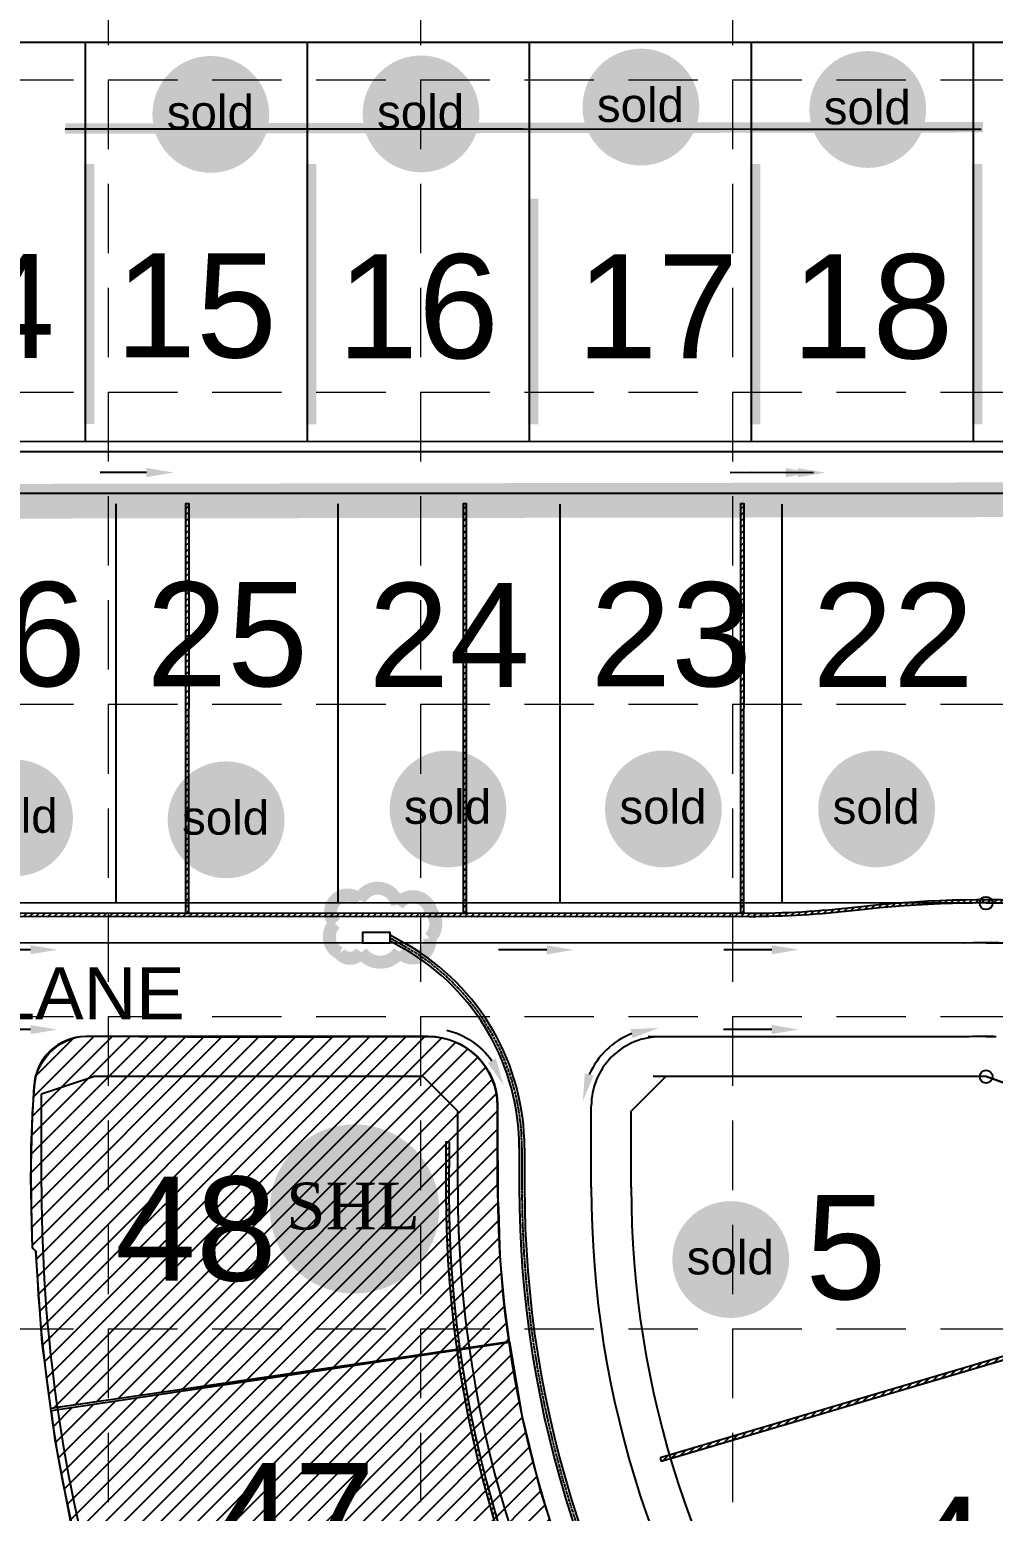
# Model space of a CAD drawing. Header units: inches. Extents: x 2468858 to 2474627, y 7110391 to 7114000.
# Drawn here: x 2472800.2 to 2473078.1, y 7112502.6 to 7112929.7 of the extents above; entities that cross this region are included whole.
import ezdxf
from ezdxf.enums import TextEntityAlignment as Align

# ---------------------------------------------------------------- set-up
doc = ezdxf.new("R2010")
doc.units = ezdxf.units.IN
doc.header["$MEASUREMENT"] = 0
for name, pattern in [('CENTER2', [1.125, 0.75, -0.125, 0.125, -0.125]), ('HIDDEN', [0.375, 0.25, -0.125]), ('PHANTOM2', [3.15, 1.9, -0.25, 0.25, -0.25, 0.25, -0.25])]:
    doc.linetypes.add(name, pattern=pattern)
for name, color, linetype in [('APVMT', 11, 'Continuous'), ('AROW', 250, 'Continuous'), ('BASE', 7, 'Continuous'), ('BDY', 250, 'PHANTOM2'), ('EROSION BLANKET', 84, 'Continuous'), ('ex-pvmt', 7, 'Continuous'), ('ex-row', 1, 'Continuous'), ('FLOW', 250, 'Continuous'), ('fut-apvmt', 157, 'Continuous'), ('fut-arow', 157, 'Continuous'), ('fut-inlets', 157, 'Continuous'), ('fut-lotno', 157, 'Continuous'), ('fut-lots', 157, 'Continuous'), ('fut-pvmt', 157, 'Continuous'), ('fut-srow', 157, 'Continuous'), ('FUTURE', 250, 'Continuous'), ('GRID', 254, 'HIDDEN'), ('LEGEND', 7, 'Continuous'), ('LOT', 250, 'Continuous'), ('LOTNO', 250, 'Continuous'), ('PWall 2', 7, 'Continuous'), ('SODDED LOT', 2, 'Continuous'), ('SROW', 250, 'Continuous'), ('stm-cl', 13, 'CENTER2'), ('stm-pipe', 5, 'Continuous'), ('STRNAMES', 250, 'Continuous'), ('WALL', 21, 'HIDDEN')]:
    doc.layers.add(name, color=color, linetype=linetype)
doc.styles.add('DRHorton', font='dutcheb.ttf')
doc.styles.add('L60', font='simplex', dxfattribs={"width": 0.8, "height": 6})
doc.styles.add('ryland', font='ARIAL.TTF', dxfattribs={"height": 25})
doc.styles.get("Standard").update_dxf_attribs({"font": 'ARIAL.TTF'})
doc.dimstyles.new('Flow', dxfattribs={"dimscale": 100, "dimtxt": 0.18, "dimasz": 0.08, "dimexe": 0.18, "dimexo": 0.0625, "dimgap": 0.015, "dimtad": 1, "dimdec": 4, "dimzin": 0, "dimdsep": 46, "dimtxsty": 'L60', "dimcen": 0, "dimse1": 1, "dimse2": 1, "dimclrd": 7, "dimclrt": 7, "dimadec": 0, "dimazin": 0, "dimtfac": 1, "dimtdec": 4, "dimtofl": 0, "dimtmove": 0, "dimatfit": 3, "dimfxl": 0, "dimtolj": 1, "dimtzin": 0, "dimarcsym": 0})
pattern_1 = [(45, (0, 0), (-2.651650429449553, 2.651650429449553), [])]
pattern_2 = [(45, (0, 0), (-0.8838834764831843, 0.8838834764831844), [])]

# ---------------------------------------------------------------- blocks, each defined once
blk = doc.blocks.new('2d')
at = {"layer": 'FLOW'}
blk.add_arc((0, 0), 22.5, 107.0625714697192, 148.0264912541886, dxfattribs=at)
blk.add_solid([(-17.85358399351571, 11.45151004905892), (-20.29685262129715, 12.43379455823197), (-22.02207183492101, 4.612846420312053)], dxfattribs=at)
blk = doc.blocks.new('2da')
at = {"layer": 'FLOW'}
blk.add_arc((0, 0), 22.5, 112.761885168476, 157.238114831524, dxfattribs=at)
for points in [[(-9.02429649253827, 22.02552034032306), (-8.445801682386445, 19.45651504662055), (-1.02803320635212, 22.47650212392182)], [(-19.45651504662055, 8.445801682388264), (-22.02552034032487, 9.02429649253827), (-22.47650212392364, 1.028033206353939)]]:
    blk.add_solid(points, dxfattribs=at)
blk = doc.blocks.new('1D')
at = {"layer": 'FLOW'}
for p, q in [((7.374988476562976, 11.5), (21.23339298212704, 11.49999999999864)), ((7.374988476562976, -11.5), (21.23339298212704, -11.50000000000227))]:
    blk.add_line(p, q, dxfattribs=at)
for points in [[(7.374988476562976, 10.20000187255755), (7.374988476562976, 12.79999812744245), (-0.4250002880862667, 11.5)], [(7.374988476562976, -12.79999812744245), (7.374988476562976, -10.20000187255755), (-0.4250002880862667, -11.5)]]:
    blk.add_solid(points, dxfattribs=at)
blk = doc.blocks.new('Sold')
h = blk.add_hatch(color=7)
h.paths.add_polyline_path([(38.78496247210744, 18.77409050585028, 1), (0.5207856342430404, 18.77409050585028, 1)])
h.paths.add_polyline_path([(2.416219880599712, 10.89449421479345), (36.58703529336928, 10.89449421479345), (36.58703529336928, 27.85845966292506), (2.416219880599712, 27.85845966292506)], flags=24)
at = {"layer": 'BASE', "color": 7, "style": 'ryland'}
blk.add_text('sold', height=11.12714691139804, dxfattribs=at).set_placement((19.50162758698563, 13.90398517682713), align=Align.CENTER)

msp = doc.modelspace()

# ---------------------------------------------------------------- hatches: boundary and pattern name
h = msp.add_hatch(color=162)
h.paths.add_polyline_path([(2472918.284350692, 7112589.760281762, 1), (2472869.497525227, 7112589.760281762, 1)])
h.paths.add_polyline_path([(2472871.914203892, 7112579.713796492), (2472915.481993539, 7112579.713796492), (2472915.481993539, 7112601.342852437), (2472871.914203892, 7112601.342852437)], flags=24)
at = {"layer": 'PWall 2'}
h = msp.add_hatch(dxfattribs=at)
h.set_pattern_fill('ANSI31', color=4, scale=10, style=0)
h.set_pattern_definition(pattern_2)
edge = h.paths.add_edge_path()
edge.add_arc((2472507.177448912, 7112743.050255163), 49.00000000171636, 107.6534885068534, 179.9854054635432)
edge.add_line((2472458.177450499, 7112743.062736575), (2472458.161347561, 7112679.845217112))
edge.add_line((2472458.161347561, 7112679.845217112), (2472472.322422282, 7112675.12085059))
edge.add_line((2472472.322422282, 7112675.12085059), (2473007.655233062, 7112674.984489168))
edge.add_arc((2473006.866469885, 7112948.98335363), 273.9999997694019, 270.1649374580791, 276.5483261259604)
edge.add_arc((2473075.892736628, 7112352.965429335), 326.0019165330911, 76.86912785355912, 96.6547165427408, ccw=False)
edge.add_line((2473149.95257176, 7112670.443602448), (2473162.294892505, 7112677.082194151))
edge.add_line((2473162.294892505, 7112677.082194151), (2473194.571569189, 7112768.879728828))
edge.add_line((2473194.571569189, 7112768.879728828), (2473194.788556803, 7112784.409119134))
edge.add_line((2473194.788556803, 7112784.409119134), (2473195.788459199, 7112784.395147791))
edge.add_line((2473195.788459199, 7112784.395147791), (2473195.569187256, 7112768.702272372))
edge.add_line((2473195.569187256, 7112768.702272372), (2473163.109774062, 7112676.385019966))
edge.add_line((2473163.109774062, 7112676.385019966), (2473150.093145028, 7112669.383736555))
edge.add_arc((2473075.892736629, 7112352.965429335), 325.0019165333204, 76.80254631002096, 96.65487994470413)
edge.add_arc((2473006.866469887, 7112948.98335363), 274.999999769135, 270.1646107383839, 276.54851988757173, ccw=False)
edge.add_line((2473007.656543626, 7112673.984488802), (2472472.159889904, 7112674.120891958))
edge.add_line((2472472.159889904, 7112674.120891958), (2472457.161164, 7112679.124712639))
edge.add_line((2472457.161164, 7112679.124712639), (2472457.177450532, 7112743.062991299))
edge.add_arc((2472507.177448912, 7112743.050255163), 50.00000000205603, 107.65348850650241, 179.9854054629333, ccw=False)
edge.add_line((2472492.014468384, 7112790.695653909), (2472492.317727995, 7112789.742745933))
h = msp.add_hatch(dxfattribs=at)
h.set_pattern_fill('ANSI31', color=4, scale=10, style=0)
h.set_pattern_definition([(45, (701.12097054068, 474.8214239785448), (-0.8838834764831843, 0.8838834764831844), [])])
h.paths.add_polyline_path([(2472845.160132526, 7112675.025880358), (2472846.160132493, 7112675.025625635), (2472846.19018977, 7112793.025621806), (2472845.190189803, 7112793.025876529)])
h = msp.add_hatch(dxfattribs=at)
h.set_pattern_fill('ANSI31', color=4, scale=10, style=0)
h.set_pattern_definition([(45, (781.1209679455496, 474.8010461619124), (-0.8838834764831843, 0.8838834764831844), [])])
h.paths.add_polyline_path([(2472925.160129931, 7112675.005502542), (2472926.160129898, 7112675.005247818), (2472926.190187175, 7112793.00524399), (2472925.190187207, 7112793.005498712)])
h = msp.add_hatch(dxfattribs=at)
h.set_pattern_fill('ANSI31', color=4, scale=10, style=0)
h.set_pattern_definition([(45, (861.1209653504193, 474.78066834528), (-0.8838834764831843, 0.8838834764831844), [])])
h.paths.add_polyline_path([(2473005.160127336, 7112674.985124725), (2473006.160127303, 7112674.984870002), (2473006.19018458, 7112792.984866173), (2473005.190184612, 7112792.985120895)])
h = msp.add_hatch(dxfattribs=at)
h.set_pattern_fill('ANSI31', color=4, scale=10, style=0)
h.set_pattern_definition(pattern_2)
edge = h.paths.add_edge_path()
edge.add_line((2472921.221647383, 7112609.006503626), (2472920.221647415, 7112609.006758348))
edge.add_line((2472920.221647415, 7112609.006758348), (2472920.217901226, 7112594.299835013))
edge.add_arc((2473246.217890499, 7112594.216795363), 325.9999998490752, 179.9854054553048, 216.1598499126588)
edge.add_line((2472983.013972612, 7112401.863741031), (2472983.821346593, 7112402.453781075))
edge.add_arc((2473246.21789065, 7112594.216795412), 325.0000000010137, 179.9854054639178, 216.1598499039686, ccw=False)
edge.add_line((2472921.217901193, 7112594.299580291), (2472921.221647383, 7112609.006503626))
h = msp.add_hatch(dxfattribs=at)
h.set_pattern_fill('ANSI31', color=4, scale=10, style=0)
h.set_pattern_definition(pattern_2)
h.paths.add_polyline_path([(2472981.969762932, 7112518.054942346), (2472982.253169442, 7112517.095942477), (2473096.375115926, 7112550.821601403), (2473096.091709416, 7112551.780601272)])
at = {"layer": 'SODDED LOT'}
h = msp.add_hatch(dxfattribs=at)
h.set_pattern_fill('ANSI31', color=256, scale=30, style=0)
h.set_pattern_definition(pattern_1)
h.paths.add_polyline_path([(2473645.389732527, 7113690.662114829), (2473644.980261281, 7113704.579298063), (2473380.054956657, 7113706.216613738), (2473375.550821241, 7113692.299430504), (2473381.692825544, 7113694.755404015), (2473634.334105463, 7113693.936746178)])
h.paths.add_polyline_path([(2473661.809035309, 7113026.940515365), (2473687.470569496, 7113025.60790142), (2473728.462364588, 7113019.277967558), (2473771.120504986, 7113012.614889023), (2473800.781245369, 7113000.621337084), (2473816.111506274, 7112991.959328819), (2473817.619227148, 7112992.300124087), (2473826.575664139, 7112958.986996626), (2473778.330737143, 7112869.434752566), (2473754.227276703, 7112818.273463425), (2473704.86338264, 7112707.307095521), (2473675.949419809, 7112628.519839324), (2473649.367239338, 7112551.597371821), (2473609.353558484, 7112401.128993845), (2473621.993643042, 7112397.241045596), (2473660.238003101, 7112541.41898547), (2473686.990365984, 7112623.568564006), (2473721.047678514, 7112713.975947259), (2473756.535975297, 7112795.800357839), (2473776.214982778, 7112842.137003127), (2473803.694870643, 7112892.799998729), (2473821.263967139, 7112931.75420674), (2473838.193511305, 7112953.920266058), (2473843.824646424, 7112970.357589094), (2473841.572192376, 7112984.993566972), (2473834.364358742, 7112995.80167317), (2473821.750641833, 7113003.45741653), (2473803.505805903, 7113011.563496179), (2473780.756061879, 7113020.119912117), (2473754.177165291, 7113027.775655476), (2473717.912745276, 7113032.729363472), (2473683.74981727, 7113037.761860267), (2473675.215761692, 7113037.54026622), (2473668.455002985, 7113034.659614121), (2473663.024249125, 7113029.009084909)])
h.paths.add_polyline_path([(2473971.464658855, 7113199.839788438), (2473953.302563901, 7113211.943771617), (2473941.194500598, 7113192.085680273), (2473861.097211496, 7113065.572481684), (2473810.525347476, 7113087.499865325), (2473761.172093838, 7113101.509023178), (2473720.95832148, 7113106.990869088), (2473697.201214122, 7113110.438458554), (2473674.116111585, 7113113.73521317), (2473679.512626134, 7113105.343470139), (2473686.707984233, 7113099.948777562), (2473703.497142397, 7113097.551135438), (2473742.471973274, 7113092.15644286), (2473787.442933217, 7113083.165282688), (2473826.417764094, 7113069.978255408), (2473851.001878775, 7113058.589461925), (2473862.394522389, 7113053.194769348), (2473874.386780521, 7113053.494473512), (2473885.779424136, 7113058.289757762), (2473895.972838718, 7113069.678551245), (2473937.945742176, 7113137.711634419), (2473969.870961414, 7113198.612899031)])
h.paths.add_polyline_path([(2474189.416848989, 7113705.551672944), (2474212.712554675, 7113695.293942509), (2474173.054402458, 7113585.508445853), (2474125.455321901, 7113471.585122614), (2474078.43520281, 7113374.029138847), (2473995.236334419, 7113231.37643518), (2473980.717756049, 7113211.838787461), (2473961.731921558, 7113224.119598124), (2474019.247830035, 7113316.225651658), (2474060.011540129, 7113393.259801997), (2474123.11153083, 7113524.999362424), (2474155.499133685, 7113608.173918095)])
h.paths.add_polyline_path([(2472149.873040067, 7113580.614364911), (2472139.148570076, 7113587.251089433), (2472148.340979824, 7113599.503492412), (2472129.956160329, 7113617.371573845), (2472301.037052448, 7113620.945195421), (2472421.049006891, 7113670.46532596), (2472435.85899769, 7113657.702404355), (2472418.495562422, 7113656.681375915), (2472386.322136353, 7113644.428972937), (2472349.55251346, 7113630.645014077), (2472301.037052448, 7113613.797961084), (2472253.542959565, 7113608.182273815), (2472206.048850584, 7113607.671755188), (2472182.046466134, 7113606.650726748), (2472168.768551675, 7113602.566586546), (2472156.001313231, 7113590.314183568)])
h.paths.add_polyline_path([(2472770.944190936, 7113693.310005479), (2472783.830598921, 7113696.401701207), (2473029.187968581, 7113695.371135965), (2473046.198032273, 7113689.703022722), (2473045.682575309, 7113705.676788392), (2472771.459647899, 7113707.222640663)])
h.paths.add_polyline_path([(2472613.25566626, 7113048.108286493), (2472742.648741046, 7113047.886798215), (2472742.87030657, 7112984.098059427), (2472740.21153638, 7112975.017022381), (2472732.235258004, 7112966.821947263), (2472722.708037058, 7112964.607055664), (2472628.32199311, 7112964.828543942), (2472620.345698637, 7112967.707900377), (2472615.692870926, 7112974.131069267), (2472614.141928356, 7112982.326153199), (2472613.25566626, 7112995.17249098)])
h.paths.add_polyline_path([(2471336.502572813, 7111475.409809669), (2471335.525215156, 7111275.421962208), (2470491.65566758, 7111254.319009608), (2470479.591502068, 7111328.940815985), (2470466.019325927, 7111461.601797266), (2470553.434748502, 7111470.895737706), (2470638.396353825, 7111473.121047513)])
h.paths.add_polyline_path([(2473446.669957869, 7112356.475347456), (2473471.901222884, 7112308.470748853), (2473532.944617408, 7112257.211597308), (2473501.202056119, 7112186.425154553), (2473329.466624929, 7112103.434151486), (2473116.221671941, 7112035.902252859), (2473103.199095489, 7112106.688704428), (2473072.634820429, 7112126.647161367), (2472815.113577552, 7111934.940749092), (2472802.328841163, 7111780.662735707), (2472622.312020224, 7111675.221525958), (2472617.639440922, 7111803.674150622), (2472501.02186258, 7111721.103260465), (2472320.823848562, 7111594.383918859), (2472182.918964897, 7111519.021362038), (2472068.917578947, 7111484.097246471), (2471932.851412254, 7111463.87801703), (2471923.657763002, 7111337.048341138), (2471693.816274129, 7111327.857780699), (2471696.080720789, 7111477.568776118), (2471836.918788149, 7111477.568776118), (2471858.778358393, 7111468.515732496), (2471876.578292554, 7111467.891380405), (2471898.125588052, 7111477.880952163), (2471906.24486022, 7111490.367923471), (2471909.367655969, 7111504.103581333), (2471908.118540889, 7111517.839248009), (2471903.746613962, 7111528.765339089), (2471899.686993976, 7111538.754910847), (2471899.784287061, 7111997.707666175), (2471902.817580898, 7112006.804471558), (2471908.608402881, 7112013.144673789), (2471915.226505843, 7112016.452595808), (2471926.256650618, 7112016.452595808), (2472502.649622258, 7112016.183062139), (2472510.043268945, 7112014.973606925), (2472516.227046173, 7112010.270138641), (2472519.856654546, 7112006.238600693), (2472597.233053336, 7111900.261805157), (2472601.632957659, 7111894.002533538), (2472601.971406885, 7111890.788304878), (2472601.971406885, 7111885.882386665), (2472602.140639546, 7111880.638123489), (2472603.494452546, 7111873.533002687), (2472605.525163997, 7111864.059502408), (2472610.940432095, 7111855.262674425), (2472618.724860869, 7111847.650040586), (2472625.66315853, 7111842.744122374), (2472634.124501853, 7111839.529902527), (2472648.17031374, 7111837.161523051), (2472661.031561385, 7111839.360725639), (2472670.846717708, 7111843.928307705), (2472681.248111553, 7111852.179554768), (2472689.31751377, 7111863.682023061), (2472693.243782347, 7111876.126810323), (2472698.537852622, 7111882.815669956), (2472979.470702941, 7112088.657853922), (2473047.701133173, 7112135.28063855), (2473102.112741889, 7112161.182180669), (2473168.61581742, 7112185.356962128), (2473235.478462052, 7112199.354265083), (2473286.974207946, 7112219.373627111), (2473338.946776884, 7112250.355984651), (2473378.045397276, 7112286.581494795), (2473406.654136052, 7112322.330358708), (2473434.970834597, 7112369.644376445)])
h.paths.add_polyline_path([(2469394.724905486, 7112321.676320895), (2469408.624455795, 7112317.353478573), (2469404.609023354, 7112306.546368362), (2469398.27700456, 7112300.525261207), (2469390.555033954, 7112297.128740351), (2469383.91413698, 7112297.746287995), (2469371.404554579, 7112301.14280885), (2469261.633598829, 7112337.75058437), (2469252.632829416, 7112344.02173733), (2469246.905061208, 7112352.883145862), (2469243.904799371, 7112361.062910974), (2469244.313932571, 7112369.379003008), (2469247.041438941, 7112379.876369851), (2469254.132952285, 7112392.282348847), (2469258.633353089, 7112404.824654765), (2469259.860720493, 7112413.958725954), (2469268.320051632, 7112441.055400455), (2469285.096009874, 7112497.600902268), (2469297.506818222, 7112549.941326289), (2469306.039247956, 7112604.220294979), (2469344.047345504, 7112603.832582519), (2469331.636537156, 7112539.473248536), (2469306.039247956, 7112437.894047284), (2469285.483846126, 7112378.574895947), (2469297.11898197, 7112353.373947457)])
h.paths.add_polyline_path([(2469215.249860867, 7111699.106633643), (2469133.159785945, 7111698.798917507), (2469133.122198361, 7111837.419818805), (2469136.778737795, 7111854.071763973), (2469131.497062569, 7111869.09912977), (2469132.541562757, 7111935.145816794), (2469148.787656804, 7112051.428643761), (2469175.431265205, 7112146.923470601), (2469214.079204837, 7112259.785767239), (2469218.218491184, 7112266.725430682), (2469223.725257278, 7112271.91577831), (2469228.760029568, 7112275.218729204), (2469234.8961422, 7112277.106125937), (2469242.605637269, 7112277.420690591), (2469249.213759802, 7112276.005145244), (2469256.451228871, 7112274.117739696), (2469362.495975355, 7112239.200851651), (2469368.946761254, 7112235.111484717), (2469372.093493935, 7112231.493969169), (2469374.61088008, 7112225.045354115), (2469375.554899885, 7112217.023898166), (2469372.565503838, 7112206.800489645), (2469260.699317991, 7112244.705763931), (2469237.570864979, 7112231.808533822), (2469223.882593913, 7112159.458214063), (2469213.797885519, 7112077.451070585), (2469211.78526762, 7111997.375764284), (2469212.590317999, 7111919.312397252)])
edge = h.paths.add_edge_path()
edge.add_line((2469946.693352725, 7111538.54450183), (2469944.938068919, 7111523.504258705))
edge.add_line((2469944.938068919, 7111523.504258705), (2469929.501468153, 7111368.536078713))
edge.add_line((2469929.501468153, 7111368.536078713), (2469627.824585896, 7111363.407253159))
edge.add_line((2469627.824585896, 7111363.407253159), (2469640.137924086, 7111528.555502986))
edge.add_line((2469640.137924086, 7111528.555502986), (2469611.098240044, 7111528.957837955))
edge.add_line((2469611.098240044, 7111528.957837955), (2469563.639690367, 7111542.057650204))
edge.add_line((2469563.639690367, 7111542.057650204), (2469395.722320586, 7111608.84997947))
edge.add_line((2469395.722320586, 7111608.84997947), (2469312.312575388, 7111524.841385443))
edge.add_line((2469312.312575388, 7111524.841385443), (2469259.937199554, 7111580.219713042))
edge.add_line((2469259.937199554, 7111580.219713042), (2469329.015193574, 7111646.449177034))
edge.add_line((2469329.015193574, 7111646.449177034), (2469327.644462137, 7111656.688979689))
edge.add_line((2469327.644462137, 7111656.688979689), (2469327.34236099, 7111668.014065214))
edge.add_line((2469327.34236099, 7111668.014065214), (2469328.701824201, 7111676.31913087))
edge.add_line((2469328.701824201, 7111676.31913087), (2469331.571809244, 7111684.926192343))
edge.add_line((2469331.571809244, 7111684.926192343), (2469335.650214973, 7111692.023248289))
edge.add_line((2469335.650214973, 7111692.023248289), (2469336.858635659, 7111699.724304683))
edge.add_line((2469336.858635659, 7111699.724304683), (2469350.604390777, 7111699.875306998))
edge.add_line((2469350.604390777, 7111699.875306998), (2469349.093868944, 7111695.194270473))
edge.add_line((2469349.093868944, 7111695.194270473), (2469344.260202298, 7111688.248216842))
edge.add_line((2469344.260202298, 7111688.248216842), (2469339.879679325, 7111679.792157685))
edge.add_arc((2469382.622613292, 7111662.984783349), 45.92870819232868, 158.5342579015488, 290.6103541808063)
edge.add_arc((2469402.887360178, 7111601.899039513), 18.5547117138763, 61.36080111762749, 102.75749779923768, ccw=False)
edge.add_line((2469411.780492812, 7111618.183680091), (2469554.002781286, 7111560.868790985))
edge.add_line((2469554.002781286, 7111560.868790985), (2469580.433838745, 7111552.504944425))
edge.add_line((2469580.433838745, 7111552.504944425), (2469597.927792269, 7111547.752760883))
edge.add_line((2469597.927792269, 7111547.752760883), (2469618.844453434, 7111543.76092142))
edge.add_line((2469618.844453434, 7111543.76092142), (2469652.775771097, 7111539.882862535))
edge.add_line((2469652.775771097, 7111539.882862535), (2469702.998577661, 7111539.882862535))
edge.add_line((2469702.998577661, 7111539.882862535), (2469903.741159914, 7111540.586038681))
edge.add_line((2469903.741159914, 7111540.586038681), (2469929.647166319, 7111539.769460959))
edge.add_line((2469929.647166319, 7111539.769460959), (2469946.693352725, 7111538.54450183))
at = {"layer": 'SODDED LOT', "linetype": 'Continuous', "ltscale": 300}
h = msp.add_hatch(dxfattribs=at)
h.set_pattern_fill('ANSI31', color=256, scale=30, style=0)
h.set_pattern_definition(pattern_1)
h.paths.add_polyline_path([(2473499.250884448, 7113199.920769706), (2473457.182810623, 7113199.920769706), (2473369.804848279, 7113199.895742773), (2473369.80642898, 7113163.472679074), (2473369.638394347, 7113150.651434059), (2473369.190281332, 7113137.494265215), (2473383.305531386, 7113137.214328689), (2473498.586990355, 7113130.68038028), (2473498.819508258, 7113138.969907672), (2473499.245785915, 7113153.186059828), (2473499.298351946, 7113199.868729575)])
h.paths.add_polyline_path([(2472496.752873851, 7112937.5881522), (2472496.342294716, 7112808.985320765), (2472417.216827295, 7112809.159385161), (2472416.220738202, 7112808.080767415), (2472368.18536607, 7112808.10205848), (2472368.129514662, 7112937.636625509)])
h.paths.add_polyline_path([(2473204.750021788, 7112780.682216627), (2473205.328728537, 7112780.103765662), (2473207.478217388, 7112775.80668928), (2473208.056924137, 7112771.261710172), (2473206.899510639, 7112766.303554218), (2473199.012203961, 7112743.845257646), (2473182.985871841, 7112698.170570697), (2473174.992704738, 7112675.135200867), (2473173.617061628, 7112671.560144345), (2473171.085895661, 7112666.005044037), (2473167.729340729, 7112662.099971764), (2473163.712487022, 7112659.734930732), (2473158.925274413, 7112657.479894949), (2473154.908420706, 7112656.874878753), (2473147.204847182, 7112658.029904296), (2473130.036908567, 7112661.60496927), (2473111.968745679, 7112664.297101595), (2473092.755489457, 7112665.919144431), (2473081.142704811, 7112666.294793555), (2473081.142704811, 7112680.419281712), (2473081.207978433, 7112794.916642416), (2473152.46662629, 7112795.049485483), (2473194.525215914, 7112785.045887812), (2473200.839865346, 7112783.274934296), (2473204.746767405, 7112780.822852612)])
h.paths.add_polyline_path([(2472761.261638986, 7112788.675131323), (2472761.267016466, 7112666.570554698), (2472633.089011817, 7112666.557732726), (2472633.189572245, 7112788.465795938), (2472761.260523198, 7112788.695129204)])
edge = h.paths.add_edge_path()
edge.add_line((2472938.466409251, 7112551.460824391), (2472913.506672344, 7112547.829062128))
edge.add_line((2472913.506672344, 7112547.829062128), (2472806.366268931, 7112532.294038731))
edge.add_line((2472806.366268931, 7112532.294038731), (2472804.621470331, 7112545.521715743))
edge.add_line((2472804.621470331, 7112545.521715743), (2472803.872543864, 7112551.131518625))
edge.add_line((2472803.872543864, 7112551.131518625), (2472802.050104988, 7112577.566249307))
edge.add_line((2472802.050104988, 7112577.566249307), (2472801.032939892, 7112578.540609293))
edge.add_line((2472801.032939892, 7112578.540609293), (2472800.547819895, 7112598.669854256))
edge.add_line((2472800.547819895, 7112598.669854256), (2472801.025206859, 7112617.280037863))
edge.add_line((2472801.025206859, 7112617.280037863), (2472801.598086713, 7112625.010419092))
edge.add_arc((2472817.342486338, 7112623.843639719), 15.78757402729651, 87.19165958542669, 175.7616958682836, ccw=False)
edge.add_line((2472818.116001104, 7112639.61225312), (2472859.17210135, 7112639.325943643))
edge.add_line((2472859.17210135, 7112639.325943643), (2472915.187065159, 7112639.45430705))
edge.add_arc((2472915.232669104, 7112619.553749297), 19.90061000543274, 0.49829362806252675, 90.13129828110442, ccw=False)
edge.add_line((2472935.132526519, 7112619.726820023), (2472935.128326815, 7112607.80241151))
edge.add_line((2472935.128326815, 7112607.80241151), (2472935.199210372, 7112599.582707657))
edge.add_line((2472935.199210372, 7112599.582707657), (2472935.233381392, 7112592.458416054))
edge.add_line((2472935.233381392, 7112592.458416054), (2472935.35604063, 7112589.791691012))
edge.add_line((2472935.35604063, 7112589.791691012), (2472935.708877714, 7112578.971155388))
edge.add_line((2472935.708877714, 7112578.971155388), (2472935.920412597, 7112574.701202083))
edge.add_line((2472935.920412597, 7112574.701202083), (2472937.065707393, 7112562.271994988))
edge.add_line((2472937.065707393, 7112562.271994988), (2472938.483719468, 7112551.418817008))
edge.add_line((2472938.483719468, 7112551.418817008), (2472938.466409251, 7112551.460824391))
edge = h.paths.add_edge_path()
edge.add_line((2471965.290372266, 7112666.771801337), (2471945.841793173, 7112666.771801337))
edge.add_line((2471945.841793173, 7112666.771801337), (2471905.019357613, 7112666.694362374))
edge.add_line((2471905.019357613, 7112666.694362374), (2471897.751050041, 7112666.758649729))
edge.add_arc((2471897.931389513, 7112687.147772066), 20.38991986258097, 177.7513421682232, 269.4932385508123, ccw=False)
edge.add_line((2471877.557170793, 7112687.947799292), (2471877.663945544, 7112711.496715721))
edge.add_line((2471877.663945544, 7112711.496715721), (2471877.727421505, 7112779.916811677))
edge.add_arc((2471893.317249539, 7112779.765574075), 15.5905615974897, 97.98937836270551, 179.4441885804615, ccw=False)
edge.add_line((2471891.150324863, 7112795.204811375), (2471965.406631217, 7112795.30773369))
edge.add_line((2471965.406631217, 7112795.30773369), (2471965.148512169, 7112781.891699628))
edge.add_line((2471965.148512169, 7112781.891699628), (2471965.336878946, 7112666.734324328))
edge.add_line((2471965.336878946, 7112666.734324328), (2471965.290372266, 7112666.771801337))
h.paths.add_polyline_path([(2471738.973153136, 7112489.180897773), (2471738.907910509, 7112362.111335826), (2471849.679306307, 7112338.95049324), (2471850.881010405, 7112344.249737312), (2471852.259427489, 7112347.676584686), (2471854.344727514, 7112352.375249961), (2471858.621342957, 7112358.663687613), (2471863.528161883, 7112363.849038429), (2471867.323919021, 7112368.057400626), (2471869.112713777, 7112372.113124729), (2471869.602529385, 7112376.403938038), (2471868.901054919, 7112381.049075596), (2471865.349903391, 7112390.821387546), (2471846.062571218, 7112438.24578766), (2471845.043763434, 7112441.106836997), (2471843.830916949, 7112445.422668788), (2471843.73388985, 7112450.708347096), (2471844.672670811, 7112455.185252268), (2471852.535523128, 7112477.256751278), (2471854.390381855, 7112482.342095784), (2471857.040177824, 7112487.586366815), (2471854.766573011, 7112488.989278179), (2471738.9944306, 7112489.187270725)])
h.paths.add_polyline_path([(2472036.20761987, 7112493.126650435), (2472036.177942998, 7112488.528566218), (2472036.170024, 7112358.635685508), (2471963.208280133, 7112358.716251781), (2471962.064968961, 7112493.205069852), (2472036.254374503, 7112493.204182372)])
h.paths.add_polyline_path([(2472258.222467441, 7112493.119559048), (2472258.222467441, 7112487.976705843), (2472259.242871422, 7112358.603854561), (2472333.101972606, 7112358.583949654), (2472332.220096853, 7112493.109898195), (2472258.222405453, 7112493.119068821)])
h.paths.add_polyline_path([(2472440.06873145, 7112320.105355661), (2472440.007951977, 7112331.649449443), (2472366.161248442, 7112331.563871021), (2472366.004418185, 7112197.033578056), (2472440.078882025, 7112197.064775088), (2472440.043254282, 7112203.012192238), (2472440.113053045, 7112320.02093519)])
h.paths.add_polyline_path([(2472303.287812336, 7113176.063170855), (2472269.95566425, 7113176.063170855), (2472173.809464796, 7113176.043333566), (2472173.842427044, 7113112.039582842), (2472193.898769876, 7113112.039582842), (2472303.222740177, 7113112.102247377), (2472303.272873169, 7113175.98742233)])
h.paths.add_polyline_path([(2472005.287852777, 7113112.169247885), (2471995.422981642, 7113112.169247885), (2471872.78353361, 7113112.166931986), (2471872.841136185, 7113048.017009092), (2471896.4889384, 7113048.196533603), (2472005.209918058, 7113048.148043389), (2472005.347315, 7113112.227770847)])
edge = h.paths.add_edge_path()
edge.add_line((2472807.607475037, 7112126.621030497), (2472816.958866554, 7112133.329068659))
edge.add_line((2472816.958866554, 7112133.329068659), (2472856.163315963, 7112079.662134737))
edge.add_line((2472856.163315963, 7112079.662134737), (2472864.149757341, 7112068.758716941))
edge.add_arc((2472848.686809846, 7112055.909191599), 20.10505027937197, -53.27134564890298, 39.72617804194982, ccw=False)
edge.add_line((2472860.710153659, 7112039.795462972), (2472849.328910602, 7112031.379626055))
edge.add_line((2472849.328910602, 7112031.379626055), (2472763.808921896, 7111968.934907094))
edge.add_line((2472763.808921896, 7111968.934907094), (2472748.845223249, 7111988.432486106))
edge.add_line((2472748.845223249, 7111988.432486106), (2472705.952612796, 7112047.15078673))
edge.add_line((2472705.952612796, 7112047.15078673), (2472698.750772119, 7112048.295441437))
edge.add_line((2472698.750772119, 7112048.295441437), (2472694.755412836, 7112049.389230864))
edge.add_line((2472694.755412836, 7112049.389230864), (2472696.765815564, 7112052.543402144))
edge.add_line((2472696.765815564, 7112052.543402144), (2472698.114571274, 7112057.325532793))
edge.add_line((2472698.114571274, 7112057.325532793), (2472698.459923279, 7112059.120363746))
edge.add_line((2472698.459923279, 7112059.120363746), (2472698.535285486, 7112063.112949991))
edge.add_line((2472698.535285486, 7112063.112949991), (2472698.535285486, 7112064.594475173))
edge.add_line((2472698.535285486, 7112064.594475173), (2472697.765453484, 7112067.830125562))
edge.add_line((2472697.765453484, 7112067.830125562), (2472701.836996319, 7112067.967820186))
edge.add_line((2472701.836996319, 7112067.967820186), (2472722.980256518, 7112064.725593993))
edge.add_line((2472722.980256518, 7112064.725593993), (2472807.654245168, 7112126.587618991))
edge.add_line((2472807.654245168, 7112126.587618991), (2472807.607475037, 7112126.621030497))
h = msp.add_hatch(dxfattribs=at)
h.set_pattern_fill('ANSI31', color=256, scale=30, style=0)
h.set_pattern_definition(pattern_1)
h.paths.add_polyline_path([(2472870.685453997, 7112355.666813183), (2472858.847126488, 7112375.194202195), (2472846.677665126, 7112398.279548574), (2472836.273511206, 7112421.031208578), (2472826.920243095, 7112444.585776917), (2472827.470435337, 7112446.235508683), (2472819.160166536, 7112471.761229498), (2472812.406648908, 7112497.975486361), (2472807.574008819, 7112523.174467994), (2472806.52579808, 7112531.643235164), (2472938.523745258, 7112551.360279487), (2472942.0947834, 7112530.211430059), (2472947.428909669, 7112508.595560458), (2472954.133800495, 7112487.7360701), (2472962.525569717, 7112467.173650095), (2472972.605822377, 7112447.255036681), (2472982.917815232, 7112429.420932595), (2472983.960596574, 7112427.799653146), (2472870.464394261, 7112355.815288036)])

# ---------------------------------------------------------------- linework, layer by layer
at = {"layer": 'APVMT', "color": 7}
for p, q in [((2473139.314820446, 7112807.889213382), (2472566.194089503, 7112808.035200245)), ((2473139.312093338, 7112795.88921369), (2472566.19103283, 7112796.035200634))]:
    msp.add_line(p, q, dxfattribs=at)
at = {"layer": 'AROW'}
msp.add_line((2473139.31632509, 7112810.889213101), (2472557.200305569, 7112811.037491263), dxfattribs=at)
at = {"layer": 'BDY', "linetype": 'Continuous', "ltscale": 40, "const_width": 10}
msp.add_lwpolyline([(2471833.764441303, 7112792.331851799), (2473152.867779867, 7112794.274882557), (2473199.900828426, 7112782.233897823), (2473152.101054614, 7112652.83520489), (2473320.333619936, 7112550.25989252), (2473446.146238517, 7112504.466404289), (2473431.289355661, 7112430.857261817), (2473606.804344498, 7112383.678398734)], dxfattribs=at)
at = {"layer": 'ex-pvmt'}
for p, q in [((2473139.314803628, 7112807.950956804), (2472566.194072685, 7112808.096943665)), ((2473139.312076521, 7112795.950957111), (2471912.141138542, 7112796.260218885))]:
    msp.add_line(p, q, dxfattribs=at)
at = {"layer": 'ex-row', "color": 7}
msp.add_line((2473140.509541511, 7112925.950656306), (2471897.234486533, 7112926.267346687), dxfattribs=at)
at = {"layer": 'FLOW', "color": 7}
for p, q in [((2472833.884542797, 7112802.028791537), (2472820.564794278, 7112802.03218438)), ((2473021.723960389, 7112801.980944573), (2473008.404211871, 7112801.984337416))]:
    msp.add_line(p, q, dxfattribs=at)
at = {"layer": 'FLOW'}
for p, q in [((2472833.884542797, 7112802.028791537), (2472820.564794278, 7112802.03218438)), ((2473021.723960389, 7112801.980944573), (2473008.404211871, 7112801.984337416)), ((2472949.282395919, 7112664.437641732), (2472935.423991862, 7112664.441168271))]:
    msp.add_line(p, q, dxfattribs=at)
at = {"layer": 'FLOW', "color": 7}
for points in [[(2472833.884207412, 7112800.712124912), (2472833.884878182, 7112803.34545816), (2472841.784542541, 7112802.026779227)], [(2473021.723625005, 7112800.664277948), (2473021.724295775, 7112803.297611197), (2473029.623960134, 7112801.978932263)]]:
    msp.add_solid(points, dxfattribs=at)
at = {"layer": 'FLOW'}
for points in [[(2472833.884207412, 7112800.712124912), (2472833.884878182, 7112803.34545816), (2472841.784542541, 7112802.026779227)], [(2473021.723625005, 7112800.664277948), (2473021.724295775, 7112803.297611197), (2473029.623960134, 7112801.978932263)], [(2472949.282726729, 7112665.737639817), (2472949.282065109, 7112663.137643646), (2472957.082384431, 7112664.435656874)]]:
    msp.add_solid(points, dxfattribs=at)
at = {"layer": 'fut-apvmt'}
for p, q in [((2472800.643051823, 7112607.975498428), (2472801.509898737, 7112625.224342439)), ((2472800.640027127, 7112596.101031324), (2472800.643051823, 7112607.975498428)), ((2472802.01736916, 7112577.623517889), (2472800.978290328, 7112578.580525363))]:
    msp.add_line(p, q, dxfattribs=at)
for radius, start, end in [(448, 179.9854054864092, 182.2267048777333), (447, 182.3544549440697, 199.5967949331355)]:
    msp.add_arc((2473248.640012593, 7112595.986915543), radius, start, end, dxfattribs=at)
at = {"layer": 'fut-arow'}
msp.add_line((2472803.640027029, 7112596.100267156), (2472803.646872567, 7112622.974733776), dxfattribs=at)
msp.add_arc((2473248.640012593, 7112595.986915543), 445, 179.9854054864092, 216.1600030883946, dxfattribs=at)
at = {"layer": 'fut-inlets', "color": 5}
msp.add_lwpolyline([(2472904.157949743, 7112666.449132737), (2472904.158713911, 7112669.449132639), (2472896.158714171, 7112669.45117042), (2472896.157950003, 7112666.451170518)], close=True, dxfattribs=at)
at = {"layer": 'fut-lots', "color": 7}
for p, q in [((2472825.160881618, 7112677.969255455), (2472825.190174727, 7112792.969251725)), ((2472889.160879541, 7112677.952953204), (2472889.19017265, 7112792.952949472)), ((2472953.160877465, 7112677.936650951), (2472953.190170574, 7112792.936647221)), ((2473017.160875388, 7112677.920348699), (2473017.190168499, 7112792.920344968)), ((2472926.955514146, 7112549.682666719), (2472808.179699335, 7112532.585713306)), ((2472984.960627613, 7112517.896058613), (2473100.172867341, 7112551.943924259))]:
    msp.add_line(p, q, dxfattribs=at)
at = {"layer": 'fut-pvmt'}
for p, q in [((2473069.62556199, 7112666.40698438), (2472513.001622142, 7112666.548769132)), ((2472915.151071873, 7112639.446331659), (2472816.494813371, 7112639.471461648)), ((2473070.006380867, 7112639.406886501), (2472982.151069701, 7112639.429265245)), ((2472935.140022764, 7112596.066771117), (2472935.145976771, 7112619.441237855)), ((2472962.140021888, 7112596.059893596), (2472962.145975895, 7112619.434360348))]:
    msp.add_line(p, q, dxfattribs=at)
for centre, radius, start, end in [((2473075.892523624, 7112352.964071725), 313.5032869176005, 76.80255311764687, 91.1043729669709), ((2472816.49099253, 7112624.471462135), 15, 89.98540545972877, 177.1230002559871), ((2472915.14597742, 7112619.446332308), 20, 359.9854054864092, 89.98540545972877), ((2472982.145975247, 7112619.429265894), 20, 89.98540545972877, 179.9854054864092), ((2473075.892523624, 7112352.964071725), 286.5032869176005, 89.5185396354313, 91.17721115238662), ((2473248.640012593, 7112595.986915543), 313.5, 179.9854054864092, 216.1598498882801), ((2473248.640012593, 7112595.986915544), 286.5, 179.9854054864092, 216.1598498882801)]:
    msp.add_arc(centre, radius, start, end, dxfattribs=at)
at = {"layer": 'fut-srow', "color": 7}
for p, q in [((2473069.628491301, 7112677.906984006), (2472515.160891669, 7112678.048219491)), ((2472803.646872567, 7112622.974733776), (2472818.648145694, 7112627.970912774)), ((2472913.648142613, 7112627.946714118), (2472818.648145695, 7112627.970912775)), ((2472913.648142613, 7112627.946714118), (2472923.645595061, 7112617.944167217)), ((2472973.645593438, 7112617.931431081), (2472983.648140341, 7112627.92888353)), ((2473070.124504706, 7112627.906856039), (2472983.648140341, 7112627.92888353)), ((2473090.769164871, 7112622.557932196), (2473075.79526569, 7112627.967335757)), ((2472923.640023137, 7112596.069700428), (2472923.645595061, 7112617.944167217)), ((2472973.640021515, 7112596.056964285), (2472973.645593438, 7112617.931431081))]:
    msp.add_line(p, q, dxfattribs=at)
for centre, radius, start, end in [((2473075.892523624, 7112352.964071725), 325.0032869176005, 76.80255311764687, 91.1043729669709), ((2473075.892523624, 7112352.964071725), 275.0032869176005, 90.02026327737673, 91.2018306723226), ((2473248.640012593, 7112595.986915543), 325, 179.9854054864092, 216.1598498882801), ((2473248.640012593, 7112595.986915544), 275, 179.9854054864092, 216.1598498882801)]:
    msp.add_arc(centre, radius, start, end, dxfattribs=at)
at = {"layer": 'FUTURE', "color": 7}
for p, q in [((2473075.976822335, 7112677.905342792), (2472515.160977207, 7112678.048195318)), ((2473075.973893024, 7112666.405343165), (2472513.291344335, 7112666.548671183)), ((2473075.96701551, 7112639.405344042), (2472978.519481623, 7112639.430166141)), ((2473075.9640862, 7112627.905344415), (2472980.016552263, 7112627.929784429)), ((2473091.325128972, 7112622.466764775), (2473075.9640862, 7112627.905344415))]:
    msp.add_line(p, q, dxfattribs=at)
for centre in [(2473075.976822334, 7112677.905342794), (2473075.9640862, 7112627.905344416)]:
    msp.add_circle(centre, 1.85, dxfattribs=at)
for radius, start in [(325, 76.80269958450309), (313.5, 76.3930282551083), (286.5, 89.41063611494079)]:
    msp.add_arc((2473075.894037459, 7112352.905353337), radius, start, 89.98540543306363, dxfattribs=at)
at = {"layer": 'GRID', "color": 252, "linetype": 'HIDDEN', "lineweight": 0, "ltscale": 80}
for p, q in [((2472822.867820275, 7113905.225988539), (2472822.867820275, 7110754.828490639)), ((2472912.867820275, 7113905.225988539), (2472912.867820275, 7110754.828490639)), ((2473002.867820276, 7113905.225988539), (2473002.867820276, 7110754.828490639)), ((2468952.867820237, 7112915.225988529), (2474532.867820291, 7112915.225988529)), ((2468952.867820237, 7112825.225988528), (2474532.867820291, 7112825.225988528)), ((2468952.867820237, 7112735.225988527), (2474532.867820291, 7112735.225988527)), ((2468952.867820237, 7112645.225988527), (2474532.867820291, 7112645.225988527)), ((2468952.867820237, 7112555.225988526), (2474532.867820291, 7112555.225988526))]:
    msp.add_line(p, q, dxfattribs=at)
at = {"layer": 'LEGEND', "color": 5, "ltscale": 100, "const_width": 3.756467347871277}
msp.add_lwpolyline([(2472906.846955624, 7112663.924450823, 0.5205670505517462), (2472906.846955624, 7112663.924450823, 0.7651954600696135), (2472915.520221999, 7112667.832714082, 0.4178788784126488), (2472915.903741917, 7112675.519713719, 0.6649002420699669), (2472906.266136457, 7112677.418205087, 0.744833174426672), (2472895.363884704, 7112678.807784493, 0.9756416855879776), (2472888.24463377, 7112672.060070069, 0.5205670505517462), (2472889.576820094, 7112663.504726102, 0.5205670505517462), (2472895.824406069, 7112663.80237604, 0.5402640007904789), (2472906.846955624, 7112663.924450823)], format="xyb", close=True, dxfattribs=at)
at = {"layer": 'LOT'}
for p, q in [((2472816.229590037, 7112925.971514354), (2472816.200296929, 7112810.971518087)), ((2472880.229587961, 7112925.955212102), (2472880.200294852, 7112810.955215835)), ((2472944.229585885, 7112925.93890985), (2472944.200292775, 7112810.938913583)), ((2473008.229583809, 7112925.922607598), (2473008.200290699, 7112810.922611331)), ((2473072.229581732, 7112925.906305346), (2473072.200288623, 7112810.906309078))]:
    msp.add_line(p, q, dxfattribs=at)
at = {"layer": 'PWall 2', "color": 4}
for points in [[(2472492.317727995, 7112789.742745934, 0.326521609070363), (2472458.177450499, 7112743.062736575), (2472458.161347561, 7112679.845217112), (2472472.322422282, 7112675.12085059), (2473007.655233062, 7112674.984489168, 0.02785999218242276), (2473038.113759096, 7112676.7709241, -0.08654603365608207), (2473149.95257176, 7112670.443602448), (2473162.294892505, 7112677.082194151), (2473194.571569189, 7112768.879728828), (2473194.788556803, 7112784.409119134), (2473195.788459199, 7112784.395147791), (2473195.569187256, 7112768.702272372), (2473163.109774062, 7112676.385019966), (2473150.093145028, 7112669.383736555, 0.08683945219832634), (2473038.228724221, 7112675.777554138, -0.02786226497338525), (2473007.656543626, 7112673.984488802), (2472472.159889904, 7112674.120891958), (2472457.161164, 7112679.124712639), (2472457.177450532, 7112743.062991299, -0.3265216090678649), (2472492.014468384, 7112790.695653909), (2472492.317727995, 7112789.742745933)], [(2472921.221647383, 7112609.006503626), (2472920.221647415, 7112609.006758348), (2472920.217901226, 7112594.299835013, 0.1591647862029071), (2472983.013972612, 7112401.863741031), (2472983.821346593, 7112402.453781075, -0.1591647861255176), (2472921.217901193, 7112594.299580291), (2472921.221647383, 7112609.006503626)]]:
    msp.add_lwpolyline(points, format="xyb", dxfattribs=at)
for points in [[(2472845.160132526, 7112675.025880358), (2472846.160132493, 7112675.025625635), (2472846.19018977, 7112793.025621806), (2472845.190189803, 7112793.025876529), (2472845.160132526, 7112675.025880358)], [(2472925.160129931, 7112675.005502542), (2472926.160129898, 7112675.005247818), (2472926.190187175, 7112793.00524399), (2472925.190187207, 7112793.005498712), (2472925.160129931, 7112675.005502542)], [(2473005.160127336, 7112674.985124725), (2473006.160127303, 7112674.984870002), (2473006.19018458, 7112792.984866173), (2473005.190184612, 7112792.985120895), (2473005.160127336, 7112674.985124725)], [(2472981.969762932, 7112518.054942346), (2472982.253169442, 7112517.095942477), (2473096.375115926, 7112550.821601403), (2473096.091709416, 7112551.780601272), (2472981.969762932, 7112518.054942346)]]:
    msp.add_lwpolyline(points, dxfattribs=at)
at = {"layer": 'SODDED LOT', "linetype": 'Continuous', "ltscale": 300}
msp.add_lwpolyline([(2472938.466409251, 7112551.460824391), (2472913.506672344, 7112547.829062128), (2472806.366268931, 7112532.294038731), (2472804.621470331, 7112545.521715743), (2472803.872543864, 7112551.131518625), (2472802.050104988, 7112577.566249307), (2472801.032939892, 7112578.540609293), (2472800.547819895, 7112598.669854256), (2472801.025206859, 7112617.280037863), (2472801.598086713, 7112625.010419092, -0.4069224068335758), (2472818.116001104, 7112639.61225312), (2472859.17210135, 7112639.325943643), (2472915.187065159, 7112639.45430705, -0.4123387420774345), (2472935.132526519, 7112619.726820023), (2472935.128326815, 7112607.80241151), (2472935.199210372, 7112599.582707657), (2472935.233381392, 7112592.458416054), (2472935.35604063, 7112589.791691012), (2472935.708877714, 7112578.971155388), (2472935.920412597, 7112574.701202083), (2472937.065707393, 7112562.271994988), (2472938.483719468, 7112551.418817008)], format="xyb", close=True, dxfattribs=at)
msp.add_lwpolyline([(2472870.685453997, 7112355.666813183), (2472858.847126488, 7112375.194202195), (2472846.677665126, 7112398.279548574), (2472836.273511206, 7112421.031208578), (2472826.920243095, 7112444.585776917), (2472827.470435337, 7112446.235508683), (2472819.160166536, 7112471.761229498), (2472812.406648908, 7112497.975486361), (2472807.574008819, 7112523.174467994), (2472806.52579808, 7112531.643235164), (2472938.523745258, 7112551.360279487), (2472942.0947834, 7112530.211430059), (2472947.428909669, 7112508.595560458), (2472954.133800495, 7112487.7360701), (2472962.525569717, 7112467.173650095), (2472972.605822377, 7112447.255036681), (2472982.917815232, 7112429.420932595), (2472983.960596574, 7112427.799653146), (2472870.464394261, 7112355.815288036)], close=True, dxfattribs=at)
at = {"layer": 'SROW'}
msp.add_line((2473140.509558329, 7112925.888912885), (2472557.229597277, 7112926.037487534), dxfattribs=at)
at = {"layer": 'stm-cl', "color": 5}
for centre, radius, start, end in [((2472875.142891025, 7112607.334743348), 67, 359.9854054864092, 59.98540545984921), ((2473248.640012593, 7112595.986915543), 306.5, 179.9854054864092, 216.1598498882801)]:
    msp.add_arc(centre, radius, start, end, dxfattribs=at)
at = {"layer": 'stm-pipe', "color": 5}
for p, q in [((2472904.15811123, 7112667.083107312), (2472908.282504455, 7112664.700486799)), ((2472904.158331826, 7112667.949132688), (2472908.65766989, 7112665.34991031)), ((2472904.158552423, 7112668.815158064), (2472909.032835325, 7112665.99933382)), ((2472941.392888876, 7112607.317867969), (2472941.39002256, 7112596.065178974)), ((2472942.142888851, 7112607.317676927), (2472942.140022536, 7112596.064987931)), ((2472942.892888827, 7112607.317485885), (2472942.890022512, 7112596.064796889))]:
    msp.add_line(p, q, dxfattribs=at)
for centre, radius, start, end in [((2472875.142891025, 7112607.334743348), 67.75, 359.9854054864092, 59.98540545984921), ((2472875.142891025, 7112607.334743348), 66.25, 359.9854054864092, 59.98540545984921), ((2473248.640012593, 7112595.986915543), 307.25, 179.9854054864092, 216.1598498882801), ((2473248.640012593, 7112595.986915543), 305.75, 179.9854054864092, 216.1598498882801)]:
    msp.add_arc(centre, radius, start, end, dxfattribs=at)
at = {"layer": 'WALL', "color": 4, "linetype": 'Continuous'}
for p, q in [((2472875.503198858, 7112900.956415211), (2472810.503200966, 7112900.972972185)), ((2472942.503196686, 7112900.93934879), (2472875.503198858, 7112900.956415211)), ((2473008.503194544, 7112900.922537091), (2472942.503196686, 7112900.93934879)), ((2473074.503192402, 7112900.905725394), (2473008.503194544, 7112900.922537091))]:
    msp.add_line(p, q, dxfattribs=at)
msp.add_lwpolyline([(2473075.034944454, 7112901.535492996, 3, 3, 0), (2472810.490005197, 7112901.164807054, 2, 2, 0)], format="xyseb", dxfattribs=at)
at = {"layer": 'WALL', "color": 4, "linetype": 'Continuous', "const_width": 3}
for points in [[(2472817.374480947, 7112815.971219159), (2472817.354976309, 7112890.971226559)], [(2472881.374478871, 7112815.954916905), (2472881.354974233, 7112890.954924305)], [(2473009.374474718, 7112815.922312402), (2473009.35497008, 7112890.922319801)], [(2473073.374472642, 7112815.90601015), (2473073.354968003, 7112890.906017548)], [(2472945.374476794, 7112815.938614654), (2472945.357572775, 7112880.938621067)]]:
    msp.add_lwpolyline(points, dxfattribs=at)

# ---------------------------------------------------------------- block references
at = {"layer": 'EROSION BLANKET', "xscale": 0.8800000000628643, "yscale": 0.8800000001210719, "zscale": 0.8800000000000001}
for p in [(2472835.159494579, 7112888.719271328), (2472895.767741784, 7112888.873398797), (2472959.152658251, 7112890.834476015), (2473024.546570946, 7112890.138390875), (2472903.5389304, 7112688.550894481), (2472965.638504321, 7112688.550894481), (2473027.110807206, 7112688.550894481), (2472778.580250166, 7112685.948258666), (2472839.557543374, 7112685.415948207), (2472985.049123673, 7112558.676410079)]:
    msp.add_blockref('Sold', p, dxfattribs=at)
at = {"layer": 'FLOW', "xscale": -1}
for name, p, rotation in [('1D', (2472807.851606491, 7112652.973663507), 359.985405166244), ('2d', (2472915.14597742, 7112619.446332308), 3.423289545593704)]:
    msp.add_blockref(name, p, dxfattribs=dict(at, rotation=rotation))
at = {"layer": 'FLOW', "color": 7, "rotation": 179.9854054864092}
msp.add_blockref('1D', (2473021.540709696, 7112652.98098642), dxfattribs=at)
at = {"layer": 'FLOW'}
for name, p, rotation in [('1D', (2473021.540709696, 7112652.98098642), 179.9854054864092), ('2da', (2472982.145975247, 7112619.429265894), 358.9810003058245)]:
    msp.add_blockref(name, p, dxfattribs=dict(at, rotation=rotation))

# ---------------------------------------------------------------- texts
at = {"layer": 'BASE', "color": 162, "style": 'DRHorton'}
msp.add_text('SHL', height=13.51407570296255, dxfattribs=at).set_placement((2472893.46745465, 7112583.858716981), align=Align.CENTER)
at = {"layer": 'fut-lotno', "color": 7}
for s, p in [('26', (2472793.17552921, 7112755.462559416)), ('25', (2472857.175527134, 7112755.446257163)), ('24', (2472921.175525057, 7112755.42995491)), ('23', (2472985.175522981, 7112755.413652658)), ('22', (2473049.175518272, 7112755.387013106)), ('48', (2472848.159768434, 7112584.095110815)), ('5', (2473035.546307232, 7112578.549172463)), ('47', (2472876.475327413, 7112501.515570015)), ('4', (2473064.456698858, 7112491.875768109))]:
    msp.add_text(s, height=30, dxfattribs=at).set_placement(p, align=Align.MIDDLE)
at = {"layer": 'LOTNO'}
for s, p in [('14', (2472784.210235491, 7112849.987275434)), ('15', (2472848.210233414, 7112849.97097318)), ('16', (2472912.210231337, 7112849.954670927)), ('17', (2472981.210234696, 7112849.937095062)), ('18', (2473043.210232684, 7112849.921302252))]:
    msp.add_text(s, height=30, dxfattribs=at).set_placement(p, align=Align.MIDDLE)
at = {"layer": 'STRNAMES', "color": 7}
msp.add_text('CHEVY   CHASE    LANE', height=15, rotation=359.9854054864092, dxfattribs=at).set_placement((2472605.053262665, 7112644.469828969))

# ---------------------------------------------------------------- leaders
at = {"layer": 'FLOW'}
msp.add_leader([(2473026.160730597, 7112801.979779526), (2473002.140297788, 7112801.985898076)], dimstyle='Flow', override={"dimgap": 1.5, "dimtad": 0, "dimtxsty": 'Standard'}, dxfattribs=at)

doc.saveas('drawing.dxf')
